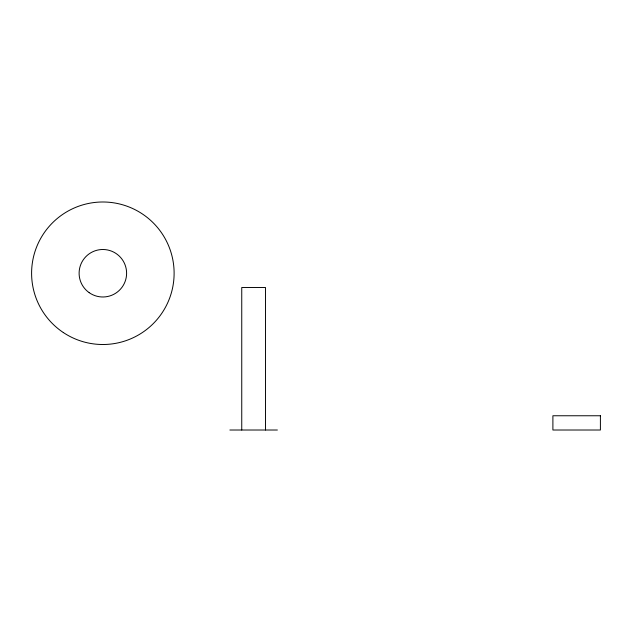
<?xml version="1.0" encoding="UTF-8"?>
<svg xmlns="http://www.w3.org/2000/svg" width="632" height="632" viewBox="0 0 632 632"><rect width="100%" height="100%" fill="white"/><g stroke="black" fill="none" stroke-linecap="round" stroke-linejoin="round"><path stroke-width="0.95" d="M229.866 430.013L277.377 430.013M265.495 430.013L265.495 287.497L241.748 287.497L241.748 430.013M600.4 415.761L552.897 415.761L552.897 430.013L600.4 430.013L600.4 415.761M63.311 332.527A71.258 71.258 0 0 0 173.966 277.851A71.258 71.258 0 0 0 71.29 209.366A71.258 71.258 0 0 0 63.311 332.527M89.183 292.663A23.755 23.755 0 0 0 126.511 275.378A23.755 23.755 0 0 0 92.872 251.694A23.755 23.755 0 0 0 89.183 292.663"/></g></svg>
